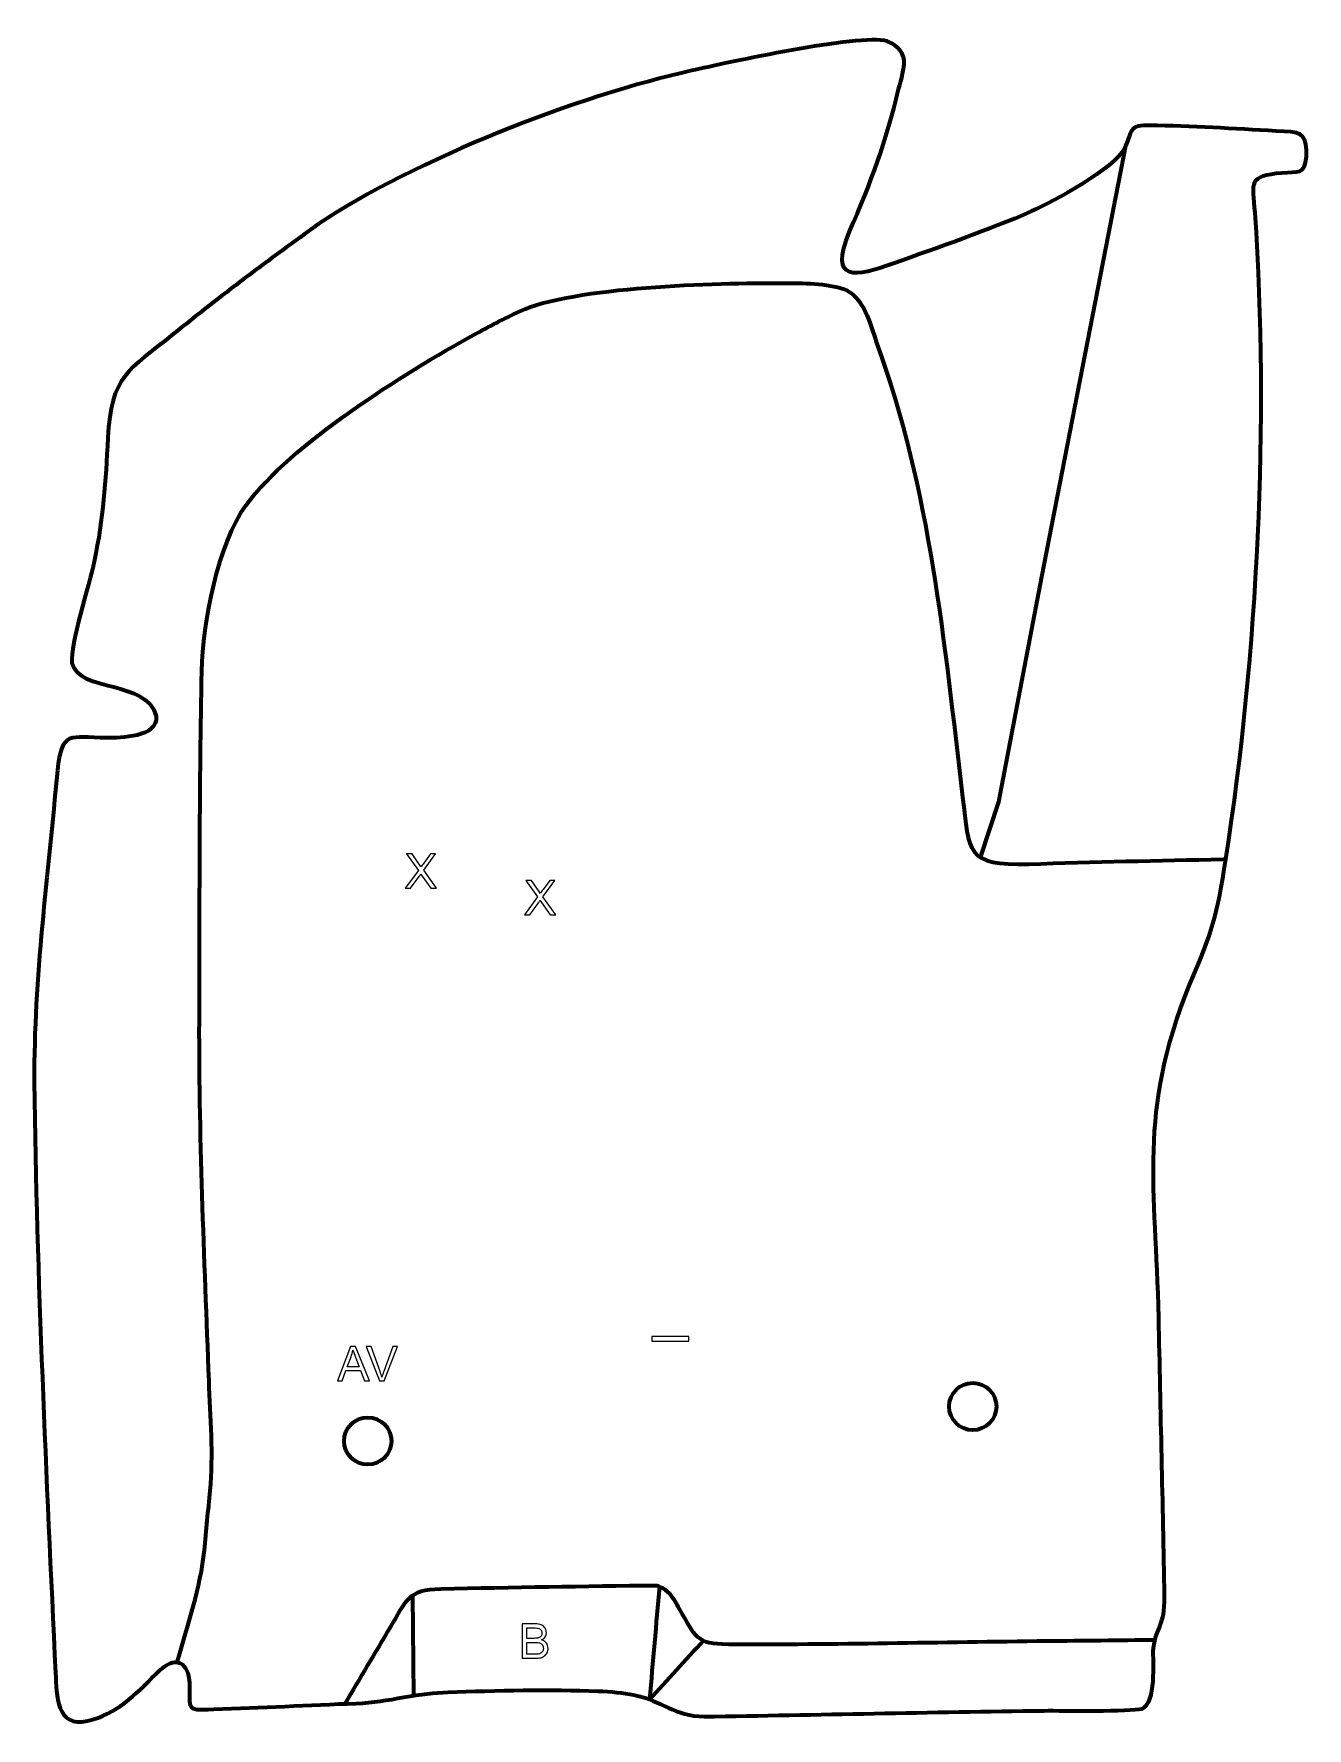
# Model space of a CAD drawing. Header units: millimetres. Extents: x 1027 to 1700, y 24 to 920.
import ezdxf

# ---------------------------------------------------------------- set-up
doc = ezdxf.new("R2010")
doc.units = ezdxf.units.MM
doc.header["$MEASUREMENT"] = 0
doc.layers.add('layer 2', color=7, linetype='Continuous')
doc.layers.add('layer 3', color=7, linetype='Continuous')

msp = doc.modelspace()

# ---------------------------------------------------------------- linework, layer by layer
at = {"layer": 'layer 2', "color": 142, "lineweight": 200}
for centre in [(1523.4614, 194.0506), (1203.4478, 175.7944)]:
    msp.add_ellipse(centre, major_axis=(0, 12.5), ratio=1, dxfattribs=at)
at = {"layer": 'layer 2', "color": 140, "lineweight": 158}
for points, knots in [([(1527.6646, 485.1106), (1527.6646, 485.1106), (1537.2189, 513.8667), (1537.2189, 513.8667), (1537.2189, 513.8667), (1537.2189, 513.8667), (1560.0389, 633.0615), (1560.0389, 633.0615), (1560.0389, 633.0615), (1560.0389, 633.0615), (1604.6179, 861.8881), (1604.6179, 861.8881)], [0, 0, 0, 0, 0.25, 0.25, 0.25, 0.25, 0.5, 0.5, 0.5, 0.5, 1, 1, 1, 1]), ([(1102.6319, 58.8124), (1107.9677, 77.9301), (1115.0448, 98.3095), (1117.0526, 117.9814), (1117.0526, 117.9814), (1118.1279, 128.5164), (1119.0064, 139.0848), (1120.0825, 149.666), (1120.0825, 149.666), (1121.9464, 167.9922), (1120.1992, 188.9481), (1119.4995, 207.574), (1119.4995, 207.574), (1117.0404, 273.0354), (1113.9879, 338.5312), (1114.3808, 404.0437), (1114.3808, 404.0437), (1114.5619, 463.7478), (1114.4223, 523.4378), (1115.6552, 583.1341), (1115.6552, 583.1341), (1116.1914, 608.8125), (1124.1243, 649.9113), (1139.0904, 670.9598), (1139.0904, 670.9598), (1162.4145, 702.8), (1222.5229, 740.7406), (1259.5573, 761.0212), (1259.5573, 761.0212), (1267.5057, 765.3882), (1275.4569, 769.4945), (1283.6496, 773.3861), (1283.6496, 773.3861), (1312.6086, 786.7355), (1386.9325, 788.4471), (1423.6688, 788.4163), (1423.6688, 788.4163), (1433.108, 788.3946), (1446.5692, 788.2652), (1455.4246, 785.2388), (1455.4246, 785.2388), (1466.1814, 780.2563), (1469.1192, 767.1031), (1472.5998, 756.8461), (1472.5998, 756.8461), (1501.2159, 677.7343), (1508.0728, 599.2304), (1518.105, 516.4761), (1518.105, 516.4761), (1521.647, 487.1865), (1519.5757, 480.0992), (1553.0932, 481.0067), (1553.0932, 481.0067), (1587.4032, 482.1782), (1621.545, 482.9078), (1655.8613, 483.5654), (1655.8613, 483.5654), (1655.8613, 483.5654), (1657.3518, 483.5943), (1657.3518, 483.5943)], [0, 0, 0, 0, 0.0625, 0.0625, 0.0625, 0.0625, 0.125, 0.125, 0.125, 0.125, 0.1875, 0.1875, 0.1875, 0.1875, 0.25, 0.25, 0.25, 0.25, 0.3125, 0.3125, 0.3125, 0.3125, 0.375, 0.375, 0.375, 0.375, 0.4375, 0.4375, 0.4375, 0.4375, 0.5, 0.5, 0.5, 0.5, 0.5625, 0.5625, 0.5625, 0.5625, 0.625, 0.625, 0.625, 0.625, 0.6875, 0.6875, 0.6875, 0.6875, 0.75, 0.75, 0.75, 0.75, 0.8125, 0.8125, 0.8125, 0.8125, 0.875, 0.875, 0.875, 0.875, 1, 1, 1, 1]), ([(1619.8061, 70.4656), (1600.7697, 70.2748), (1581.7332, 70.084), (1562.6968, 69.8932), (1562.6968, 69.8932), (1506.6735, 69.3317), (1450.1666, 67.8775), (1394.2077, 68.2033), (1394.2077, 68.2033), (1376.6779, 68.3054), (1377.056, 72.1521), (1368.23, 87.131), (1368.23, 87.131), (1366.8584, 89.4586), (1365.4826, 91.8587), (1363.9845, 94.1052), (1363.9845, 94.1052), (1362.0001, 96.8833), (1356.9731, 99.2646), (1356.047, 99.2646), (1356.047, 99.2646), (1318.1577, 98.8849), (1279.931, 98.2764), (1242.0498, 97.4412), (1242.0498, 97.4412), (1224.4899, 97.054), (1223.7509, 91.3952), (1215.4629, 77.4962), (1215.4629, 77.4962), (1207.3853, 63.95), (1199.3393, 50.3863), (1191.3259, 36.802)], [0, 0, 0, 0, 0.11111111, 0.11111111, 0.11111111, 0.11111111, 0.22222222, 0.22222222, 0.22222222, 0.22222222, 0.33333333, 0.33333333, 0.33333333, 0.33333333, 0.44444444, 0.44444444, 0.44444444, 0.44444444, 0.55555556, 0.55555556, 0.55555556, 0.55555556, 0.66666667, 0.66666667, 0.66666667, 0.66666667, 0.77777778, 0.77777778, 0.77777778, 0.77777778, 1, 1, 1, 1]), ([(1357.6995, 98.7183), (1355.957, 78.8487), (1354.2145, 58.9792), (1352.472, 39.1096), (1352.472, 39.1096), (1361.9745, 49.4929), (1371.4769, 59.8762), (1380.9794, 70.2594)], [0, 0, 0, 0, 0.33333333, 0.33333333, 0.33333333, 0.33333333, 1, 1, 1, 1])]:
    msp.add_open_spline(points, degree=3, knots=knots, dxfattribs=at)
at = {"layer": 'layer 2', "color": 142}
for points, knots in [([(1223.1644, 468.1938), (1223.1644, 468.1938), (1230.1917, 477.6299), (1230.1917, 477.6299), (1230.1917, 477.6299), (1230.1917, 477.6299), (1224.0026, 486.3802), (1224.0026, 486.3802), (1224.0026, 486.3802), (1224.0026, 486.3802), (1226.8685, 486.3802), (1226.8685, 486.3802), (1226.8685, 486.3802), (1226.8685, 486.3802), (1230.1832, 481.7278), (1230.1832, 481.7278), (1230.1832, 481.7278), (1230.8733, 480.7626), (1231.3516, 480.026), (1231.6268, 479.5137), (1231.6268, 479.5137), (1232.0374, 480.1487), (1232.52, 480.8261), (1233.0746, 481.5415), (1233.0746, 481.5415), (1233.0746, 481.5415), (1236.7068, 486.3802), (1236.7068, 486.3802), (1236.7068, 486.3802), (1236.7068, 486.3802), (1239.3442, 486.3802), (1239.3442, 486.3802), (1239.3442, 486.3802), (1239.3442, 486.3802), (1233.028, 477.7357), (1233.028, 477.7357), (1233.028, 477.7357), (1233.028, 477.7357), (1239.8268, 468.1938), (1239.8268, 468.1938), (1239.8268, 468.1938), (1239.8268, 468.1938), (1236.8719, 468.1938), (1236.8719, 468.1938), (1236.8719, 468.1938), (1236.8719, 468.1938), (1232.283, 474.6793), (1232.283, 474.6793), (1232.283, 474.6793), (1232.0205, 475.0476), (1231.7707, 475.4159), (1231.5379, 475.7799), (1231.5379, 475.7799), (1231.1315, 475.1703), (1230.8436, 474.7428), (1230.6658, 474.5015), (1230.6658, 474.5015), (1230.6658, 474.5015), (1226.0557, 468.1938), (1226.0557, 468.1938), (1226.0557, 468.1938), (1226.0557, 468.1938), (1223.1644, 468.1938), (1223.1644, 468.1938)], [0, 0, 0, 0, 0.05882353, 0.05882353, 0.05882353, 0.05882353, 0.11764706, 0.11764706, 0.11764706, 0.11764706, 0.17647059, 0.17647059, 0.17647059, 0.17647059, 0.23529412, 0.23529412, 0.23529412, 0.23529412, 0.29411765, 0.29411765, 0.29411765, 0.29411765, 0.35294118, 0.35294118, 0.35294118, 0.35294118, 0.41176471, 0.41176471, 0.41176471, 0.41176471, 0.47058824, 0.47058824, 0.47058824, 0.47058824, 0.52941176, 0.52941176, 0.52941176, 0.52941176, 0.58823529, 0.58823529, 0.58823529, 0.58823529, 0.64705882, 0.64705882, 0.64705882, 0.64705882, 0.70588235, 0.70588235, 0.70588235, 0.70588235, 0.76470588, 0.76470588, 0.76470588, 0.76470588, 0.82352941, 0.82352941, 0.82352941, 0.82352941, 0.88235294, 0.88235294, 0.88235294, 0.88235294, 1, 1, 1, 1]), ([(1286.2676, 454.1709), (1286.2676, 454.1709), (1293.2949, 463.607), (1293.2949, 463.607), (1293.2949, 463.607), (1293.2949, 463.607), (1287.1058, 472.3573), (1287.1058, 472.3573), (1287.1058, 472.3573), (1287.1058, 472.3573), (1289.9717, 472.3573), (1289.9717, 472.3573), (1289.9717, 472.3573), (1289.9717, 472.3573), (1293.2864, 467.7049), (1293.2864, 467.7049), (1293.2864, 467.7049), (1293.9765, 466.7397), (1294.4548, 466.0031), (1294.73, 465.4908), (1294.73, 465.4908), (1295.1406, 466.1258), (1295.6232, 466.8032), (1296.1778, 467.5186), (1296.1778, 467.5186), (1296.1778, 467.5186), (1299.81, 472.3573), (1299.81, 472.3573), (1299.81, 472.3573), (1299.81, 472.3573), (1302.4474, 472.3573), (1302.4474, 472.3573), (1302.4474, 472.3573), (1302.4474, 472.3573), (1296.1312, 463.7128), (1296.1312, 463.7128), (1296.1312, 463.7128), (1296.1312, 463.7128), (1302.93, 454.1709), (1302.93, 454.1709), (1302.93, 454.1709), (1302.93, 454.1709), (1299.9751, 454.1709), (1299.9751, 454.1709), (1299.9751, 454.1709), (1299.9751, 454.1709), (1295.3862, 460.6564), (1295.3862, 460.6564), (1295.3862, 460.6564), (1295.1237, 461.0247), (1294.8739, 461.393), (1294.6411, 461.757), (1294.6411, 461.757), (1294.2347, 461.1474), (1293.9468, 460.7199), (1293.769, 460.4786), (1293.769, 460.4786), (1293.769, 460.4786), (1289.1589, 454.1709), (1289.1589, 454.1709), (1289.1589, 454.1709), (1289.1589, 454.1709), (1286.2676, 454.1709), (1286.2676, 454.1709)], [0, 0, 0, 0, 0.05882353, 0.05882353, 0.05882353, 0.05882353, 0.11764706, 0.11764706, 0.11764706, 0.11764706, 0.17647059, 0.17647059, 0.17647059, 0.17647059, 0.23529412, 0.23529412, 0.23529412, 0.23529412, 0.29411765, 0.29411765, 0.29411765, 0.29411765, 0.35294118, 0.35294118, 0.35294118, 0.35294118, 0.41176471, 0.41176471, 0.41176471, 0.41176471, 0.47058824, 0.47058824, 0.47058824, 0.47058824, 0.52941176, 0.52941176, 0.52941176, 0.52941176, 0.58823529, 0.58823529, 0.58823529, 0.58823529, 0.64705882, 0.64705882, 0.64705882, 0.64705882, 0.70588235, 0.70588235, 0.70588235, 0.70588235, 0.76470588, 0.76470588, 0.76470588, 0.76470588, 0.82352941, 0.82352941, 0.82352941, 0.82352941, 0.88235294, 0.88235294, 0.88235294, 0.88235294, 1, 1, 1, 1]), ([(1187.4022, 207.5794), (1187.4022, 207.5794), (1194.3787, 225.7658), (1194.3787, 225.7658), (1194.3787, 225.7658), (1194.3787, 225.7658), (1197.0246, 225.7658), (1197.0246, 225.7658), (1197.0246, 225.7658), (1197.0246, 225.7658), (1204.4287, 207.5794), (1204.4287, 207.5794), (1204.4287, 207.5794), (1204.4287, 207.5794), (1201.6897, 207.5794), (1201.6897, 207.5794), (1201.6897, 207.5794), (1201.6897, 207.5794), (1199.5857, 213.0912), (1199.5857, 213.0912), (1199.5857, 213.0912), (1199.5857, 213.0912), (1191.9276, 213.0912), (1191.9276, 213.0912), (1191.9276, 213.0912), (1191.9276, 213.0912), (1189.9549, 207.5794), (1189.9549, 207.5794), (1189.9549, 207.5794), (1189.9549, 207.5794), (1187.4022, 207.5794), (1187.4022, 207.5794)], [0, 0, 0, 0, 0.11111111, 0.11111111, 0.11111111, 0.11111111, 0.22222222, 0.22222222, 0.22222222, 0.22222222, 0.33333333, 0.33333333, 0.33333333, 0.33333333, 0.44444444, 0.44444444, 0.44444444, 0.44444444, 0.55555556, 0.55555556, 0.55555556, 0.55555556, 0.66666667, 0.66666667, 0.66666667, 0.66666667, 0.77777778, 0.77777778, 0.77777778, 0.77777778, 1, 1, 1, 1]), ([(1209.6357, 207.5794), (1209.6357, 207.5794), (1202.6084, 225.7658), (1202.6084, 225.7658), (1202.6084, 225.7658), (1202.6084, 225.7658), (1205.2161, 225.7658), (1205.2161, 225.7658), (1205.2161, 225.7658), (1205.2161, 225.7658), (1209.9405, 212.5493), (1209.9405, 212.5493), (1209.9405, 212.5493), (1210.3173, 211.491), (1210.639, 210.5004), (1210.893, 209.5733), (1210.893, 209.5733), (1211.1724, 210.5681), (1211.4984, 211.5587), (1211.8709, 212.5493), (1211.8709, 212.5493), (1211.8709, 212.5493), (1216.7731, 225.7658), (1216.7731, 225.7658), (1216.7731, 225.7658), (1216.7731, 225.7658), (1219.2284, 225.7658), (1219.2284, 225.7658), (1219.2284, 225.7658), (1219.2284, 225.7658), (1212.1376, 207.5794), (1212.1376, 207.5794), (1212.1376, 207.5794), (1212.1376, 207.5794), (1209.6357, 207.5794), (1209.6357, 207.5794)], [0, 0, 0, 0, 0.1, 0.1, 0.1, 0.1, 0.2, 0.2, 0.2, 0.2, 0.3, 0.3, 0.3, 0.3, 0.4, 0.4, 0.4, 0.4, 0.5, 0.5, 0.5, 0.5, 0.6, 0.6, 0.6, 0.6, 0.7, 0.7, 0.7, 0.7, 0.8, 0.8, 0.8, 0.8, 1, 1, 1, 1]), ([(1353.7331, 228.649), (1353.7331, 228.649), (1353.7331, 231.1538), (1353.7331, 231.1538), (1353.7331, 231.1538), (1353.7331, 231.1538), (1373.3123, 231.1538), (1373.3123, 231.1538), (1373.3123, 231.1538), (1373.3123, 231.1538), (1373.3123, 228.649), (1373.3123, 228.649), (1373.3123, 228.649), (1373.3123, 228.649), (1353.7331, 228.649), (1353.7331, 228.649)], [0, 0, 0, 0, 0.2, 0.2, 0.2, 0.2, 0.4, 0.4, 0.4, 0.4, 0.6, 0.6, 0.6, 0.6, 1, 1, 1, 1]), ([(1192.6346, 215.047), (1192.6346, 215.047), (1198.8322, 215.047), (1198.8322, 215.047), (1198.8322, 215.047), (1198.8322, 215.047), (1196.9357, 220.0889), (1196.9357, 220.0889), (1196.9357, 220.0889), (1196.3642, 221.6214), (1195.9324, 222.8871), (1195.6318, 223.8862), (1195.6318, 223.8862), (1195.382, 222.7009), (1195.0476, 221.5367), (1194.6285, 220.3852), (1194.6285, 220.3852), (1194.6285, 220.3852), (1192.6346, 215.047), (1192.6346, 215.047)], [0, 0, 0, 0, 0.16666667, 0.16666667, 0.16666667, 0.16666667, 0.33333333, 0.33333333, 0.33333333, 0.33333333, 0.5, 0.5, 0.5, 0.5, 0.66666667, 0.66666667, 0.66666667, 0.66666667, 1, 1, 1, 1]), ([(1285.0799, 60.868), (1285.0799, 60.868), (1285.0799, 79.0544), (1285.0799, 79.0544), (1285.0799, 79.0544), (1285.0799, 79.0544), (1291.904, 79.0544), (1291.904, 79.0544), (1291.904, 79.0544), (1293.2926, 79.0544), (1294.4059, 78.8724), (1295.2484, 78.5041), (1295.2484, 78.5041), (1296.0866, 78.1358), (1296.7427, 77.5685), (1297.2169, 76.8023), (1297.2169, 76.8023), (1297.6952, 76.0403), (1297.9323, 75.2402), (1297.9323, 74.402), (1297.9323, 74.402), (1297.9323, 73.6273), (1297.7206, 72.8949), (1297.3015, 72.2091), (1297.3015, 72.2091), (1296.8824, 71.5233), (1296.2474, 70.9687), (1295.3965, 70.5454), (1295.3965, 70.5454), (1296.4972, 70.2237), (1297.3439, 69.6733), (1297.9323, 68.8944), (1297.9323, 68.8944), (1298.525, 68.1197), (1298.8213, 67.2011), (1298.8213, 66.1427), (1298.8213, 66.1427), (1298.8213, 65.2876), (1298.6393, 64.496), (1298.2794, 63.7636), (1298.2794, 63.7636), (1297.9196, 63.0312), (1297.4751, 62.4682), (1296.9459, 62.0703), (1296.9459, 62.0703), (1296.4168, 61.6766), (1295.7521, 61.376), (1294.9563, 61.1728), (1294.9563, 61.1728), (1294.1562, 60.9696), (1293.1783, 60.868), (1292.0183, 60.868), (1292.0183, 60.868), (1292.0183, 60.868), (1285.0799, 60.868), (1285.0799, 60.868)], [0, 0, 0, 0, 0.06666667, 0.06666667, 0.06666667, 0.06666667, 0.13333333, 0.13333333, 0.13333333, 0.13333333, 0.2, 0.2, 0.2, 0.2, 0.26666667, 0.26666667, 0.26666667, 0.26666667, 0.33333333, 0.33333333, 0.33333333, 0.33333333, 0.4, 0.4, 0.4, 0.4, 0.46666667, 0.46666667, 0.46666667, 0.46666667, 0.53333333, 0.53333333, 0.53333333, 0.53333333, 0.6, 0.6, 0.6, 0.6, 0.66666667, 0.66666667, 0.66666667, 0.66666667, 0.73333333, 0.73333333, 0.73333333, 0.73333333, 0.8, 0.8, 0.8, 0.8, 0.86666667, 0.86666667, 0.86666667, 0.86666667, 1, 1, 1, 1]), ([(1287.4929, 71.409), (1287.4929, 71.409), (1291.4257, 71.409), (1291.4257, 71.409), (1291.4257, 71.409), (1292.4925, 71.409), (1293.2587, 71.481), (1293.7201, 71.6207), (1293.7201, 71.6207), (1294.334, 71.8027), (1294.7954, 72.1075), (1295.1044, 72.5308), (1295.1044, 72.5308), (1295.4135, 72.9542), (1295.5701, 73.4833), (1295.5701, 74.1226), (1295.5701, 74.1226), (1295.5701, 74.7279), (1295.4262, 75.2613), (1295.1341, 75.7185), (1295.1341, 75.7185), (1294.8462, 76.18), (1294.4313, 76.4975), (1293.8937, 76.6668), (1293.8937, 76.6668), (1293.3561, 76.8361), (1292.4332, 76.9208), (1291.1293, 76.9208), (1291.1293, 76.9208), (1291.1293, 76.9208), (1287.4929, 76.9208), (1287.4929, 76.9208), (1287.4929, 76.9208), (1287.4929, 76.9208), (1287.4929, 71.409), (1287.4929, 71.409)], [0, 0, 0, 0, 0.1, 0.1, 0.1, 0.1, 0.2, 0.2, 0.2, 0.2, 0.3, 0.3, 0.3, 0.3, 0.4, 0.4, 0.4, 0.4, 0.5, 0.5, 0.5, 0.5, 0.6, 0.6, 0.6, 0.6, 0.7, 0.7, 0.7, 0.7, 0.8, 0.8, 0.8, 0.8, 1, 1, 1, 1]), ([(1287.4929, 63.0016), (1287.4929, 63.0016), (1292.0226, 63.0016), (1292.0226, 63.0016), (1292.0226, 63.0016), (1292.8015, 63.0016), (1293.3476, 63.0312), (1293.6651, 63.0905), (1293.6651, 63.0905), (1294.2154, 63.1879), (1294.6811, 63.353), (1295.0536, 63.5858), (1295.0536, 63.5858), (1295.4262, 63.8186), (1295.731, 64.1573), (1295.9723, 64.6018), (1295.9723, 64.6018), (1296.2136, 65.0463), (1296.3321, 65.5585), (1296.3321, 66.1385), (1296.3321, 66.1385), (1296.3321, 66.8201), (1296.1585, 67.4085), (1295.8072, 67.9123), (1295.8072, 67.9123), (1295.46, 68.416), (1294.9774, 68.7674), (1294.3594, 68.9706), (1294.3594, 68.9706), (1293.7455, 69.1738), (1292.8565, 69.2754), (1291.7008, 69.2754), (1291.7008, 69.2754), (1291.7008, 69.2754), (1287.4929, 69.2754), (1287.4929, 69.2754), (1287.4929, 69.2754), (1287.4929, 69.2754), (1287.4929, 63.0016), (1287.4929, 63.0016)], [0, 0, 0, 0, 0.09090909, 0.09090909, 0.09090909, 0.09090909, 0.18181818, 0.18181818, 0.18181818, 0.18181818, 0.27272727, 0.27272727, 0.27272727, 0.27272727, 0.36363636, 0.36363636, 0.36363636, 0.36363636, 0.45454545, 0.45454545, 0.45454545, 0.45454545, 0.54545455, 0.54545455, 0.54545455, 0.54545455, 0.63636364, 0.63636364, 0.63636364, 0.63636364, 0.72727273, 0.72727273, 0.72727273, 0.72727273, 0.81818182, 0.81818182, 0.81818182, 0.81818182, 1, 1, 1, 1])]:
    msp.add_open_spline(points, degree=3, knots=knots, dxfattribs=at)
at = {"layer": 'layer 2', "color": 140, "lineweight": 158}
msp.add_open_spline([(1227.0602, 94.0417), (1227.0602, 94.0417), (1227.6024, 41.1172), (1227.6024, 41.1172)], degree=3, dxfattribs=at)
at = {"layer": 'layer 3', "color": 242, "lineweight": 158}
msp.add_open_spline([(1100.5595, 761.2967), (1125.0495, 781.2489), (1151.6093, 801.0558), (1177.2763, 819.5166), (1177.2763, 819.5166), (1227.7082, 853.6242), (1315.2996, 887.7337), (1374.8449, 900.7631), (1374.8449, 900.7631), (1393.8851, 905.0605), (1462.6165, 920.2175), (1478.2349, 916.3973), (1478.2349, 916.3973), (1491.137, 910.2806), (1487.0622, 902.7715), (1484.256, 890.9699), (1484.256, 890.9699), (1477.4124, 862.7716), (1469.8679, 842.1807), (1458.3102, 815.6755), (1458.3102, 815.6755), (1447.0076, 788.4864), (1461.5398, 791.5496), (1481.5618, 798.7609), (1481.5618, 798.7609), (1505.3681, 807.3352), (1531.5453, 816.2459), (1554.5718, 826.3455), (1554.5718, 826.3455), (1566.0279, 831.521), (1598.4434, 848.9257), (1603.6654, 859.6313), (1603.6654, 859.6313), (1608.7278, 871.0467), (1605.3218, 871.9387), (1621.0096, 871.7214), (1621.0096, 871.7214), (1643.2835, 871.3309), (1665.8104, 869.7164), (1688.0949, 868.6028), (1688.0949, 868.6028), (1698.6163, 868.077), (1700.3009, 866.0606), (1699.9073, 855.0922), (1699.9073, 855.0922), (1699.1682, 845.8215), (1695.1931, 847.3177), (1686.9878, 846.7714), (1686.9878, 846.7714), (1669.4043, 845.1298), (1671.3065, 842.2575), (1672.7775, 825.5136), (1672.7775, 825.5136), (1680.3371, 714.6016), (1674.2414, 593.4709), (1657.3518, 483.5943), (1657.3518, 483.5943), (1652.7153, 453.857), (1650.1469, 444.7359), (1638.0298, 417.1254), (1638.0298, 417.1254), (1610.7616, 348.1269), (1620.3513, 311.61), (1621.8241, 241.0319), (1621.8241, 241.0319), (1622.8491, 191.8849), (1624.0078, 142.7313), (1624.9511, 93.584), (1624.9511, 93.584), (1624.967, 77.5933), (1620.7272, 78.3313), (1618.9705, 66.1432), (1618.9705, 66.1432), (1618.6377, 59.1108), (1620.8325, 37.0516), (1612.9129, 34.1667), (1612.9129, 34.1667), (1606.8791, 32.6251), (1571.105, 33.2436), (1561.2164, 33.1367), (1561.2164, 33.1367), (1501.2516, 32.4687), (1441.3482, 30.872), (1381.4262, 30.0468), (1381.4262, 30.0468), (1365.4029, 30.1885), (1359.589, 38.383), (1344.0475, 41.5475), (1344.0475, 41.5475), (1338.7211, 42.632), (1332.197, 43.2199), (1325.0934, 43.5042), (1325.0934, 43.5042), (1300.6071, 44.4844), (1270.9135, 43.86), (1245.9812, 42.8837), (1245.9812, 42.8837), (1238.711, 42.5989), (1231.5097, 41.8895), (1222.4931, 40.2619), (1222.4931, 40.2619), (1213.7476, 38.6833), (1206.2892, 37.3276), (1197.3297, 36.994), (1197.3297, 36.994), (1172.1992, 36.2602), (1147.0969, 34.6), (1121.9805, 33.9238), (1121.9805, 33.9238), (1113.6091, 33.6984), (1110.6433, 33.1275), (1109.5864, 36.0537), (1109.5864, 36.0537), (1108.0386, 40.3392), (1110.9346, 49.5703), (1107.0138, 55.5832), (1107.0138, 55.5832), (1102.379, 62.6913), (1095.6638, 56.7098), (1091.1445, 52.3141), (1091.1445, 52.3141), (1080.3383, 41.4627), (1070.8125, 31.3879), (1055.1701, 27.7469), (1055.1701, 27.7469), (1038.7135, 23.9165), (1038.8507, 41.2336), (1038.2848, 53.036), (1038.2848, 53.036), (1033.3773, 156.9595), (1028.3653, 261.7106), (1026.9754, 365.7172), (1026.9754, 365.7172), (1026.8434, 420.6005), (1034.249, 475.8764), (1039.3036, 530.5166), (1039.3036, 530.5166), (1041.6112, 551.9215), (1045.4432, 547.9014), (1065.4106, 547.8074), (1065.4106, 547.8074), (1072.5691, 547.7737), (1092.6084, 548.0153), (1091.4848, 559.197), (1091.4848, 559.197), (1086.7539, 578.8098), (1050.9061, 571.5311), (1046.9712, 587.4731), (1046.9712, 587.4731), (1045.9527, 597.0511), (1056.1503, 628.8316), (1058.7403, 641.1072), (1058.7403, 641.1072), (1063.6097, 664.5081), (1064.7564, 682.8334), (1065.9456, 706.4754), (1065.9456, 706.4754), (1067.5955, 739.2777), (1076.781, 742.2305), (1100.5595, 761.2967)], degree=3, knots=[0, 0, 0, 0, 0.02439024, 0.02439024, 0.02439024, 0.02439024, 0.04878049, 0.04878049, 0.04878049, 0.04878049, 0.07317073, 0.07317073, 0.07317073, 0.07317073, 0.09756098, 0.09756098, 0.09756098, 0.09756098, 0.12195122, 0.12195122, 0.12195122, 0.12195122, 0.14634146, 0.14634146, 0.14634146, 0.14634146, 0.17073171, 0.17073171, 0.17073171, 0.17073171, 0.19512195, 0.19512195, 0.19512195, 0.19512195, 0.2195122, 0.2195122, 0.2195122, 0.2195122, 0.24390244, 0.24390244, 0.24390244, 0.24390244, 0.26829268, 0.26829268, 0.26829268, 0.26829268, 0.29268293, 0.29268293, 0.29268293, 0.29268293, 0.31707317, 0.31707317, 0.31707317, 0.31707317, 0.34146341, 0.34146341, 0.34146341, 0.34146341, 0.36585366, 0.36585366, 0.36585366, 0.36585366, 0.3902439, 0.3902439, 0.3902439, 0.3902439, 0.41463415, 0.41463415, 0.41463415, 0.41463415, 0.43902439, 0.43902439, 0.43902439, 0.43902439, 0.46341463, 0.46341463, 0.46341463, 0.46341463, 0.48780488, 0.48780488, 0.48780488, 0.48780488, 0.51219512, 0.51219512, 0.51219512, 0.51219512, 0.53658537, 0.53658537, 0.53658537, 0.53658537, 0.56097561, 0.56097561, 0.56097561, 0.56097561, 0.58536585, 0.58536585, 0.58536585, 0.58536585, 0.6097561, 0.6097561, 0.6097561, 0.6097561, 0.63414634, 0.63414634, 0.63414634, 0.63414634, 0.65853659, 0.65853659, 0.65853659, 0.65853659, 0.68292683, 0.68292683, 0.68292683, 0.68292683, 0.70731707, 0.70731707, 0.70731707, 0.70731707, 0.73170732, 0.73170732, 0.73170732, 0.73170732, 0.75609756, 0.75609756, 0.75609756, 0.75609756, 0.7804878, 0.7804878, 0.7804878, 0.7804878, 0.80487805, 0.80487805, 0.80487805, 0.80487805, 0.82926829, 0.82926829, 0.82926829, 0.82926829, 0.85365854, 0.85365854, 0.85365854, 0.85365854, 0.87804878, 0.87804878, 0.87804878, 0.87804878, 0.90243902, 0.90243902, 0.90243902, 0.90243902, 0.92682927, 0.92682927, 0.92682927, 0.92682927, 0.95121951, 0.95121951, 0.95121951, 0.95121951, 1, 1, 1, 1], dxfattribs=at)

doc.saveas('drawing.dxf')
